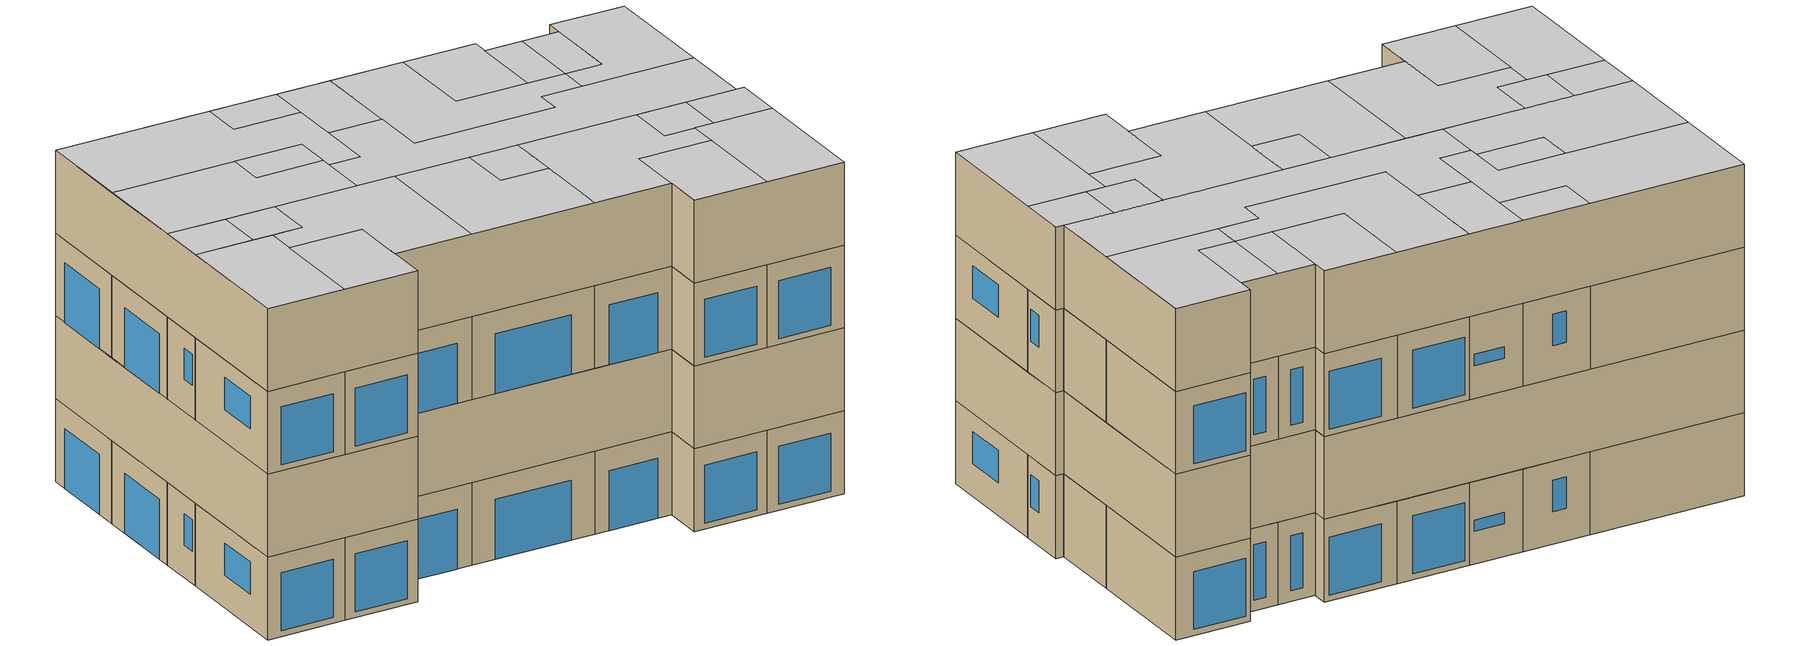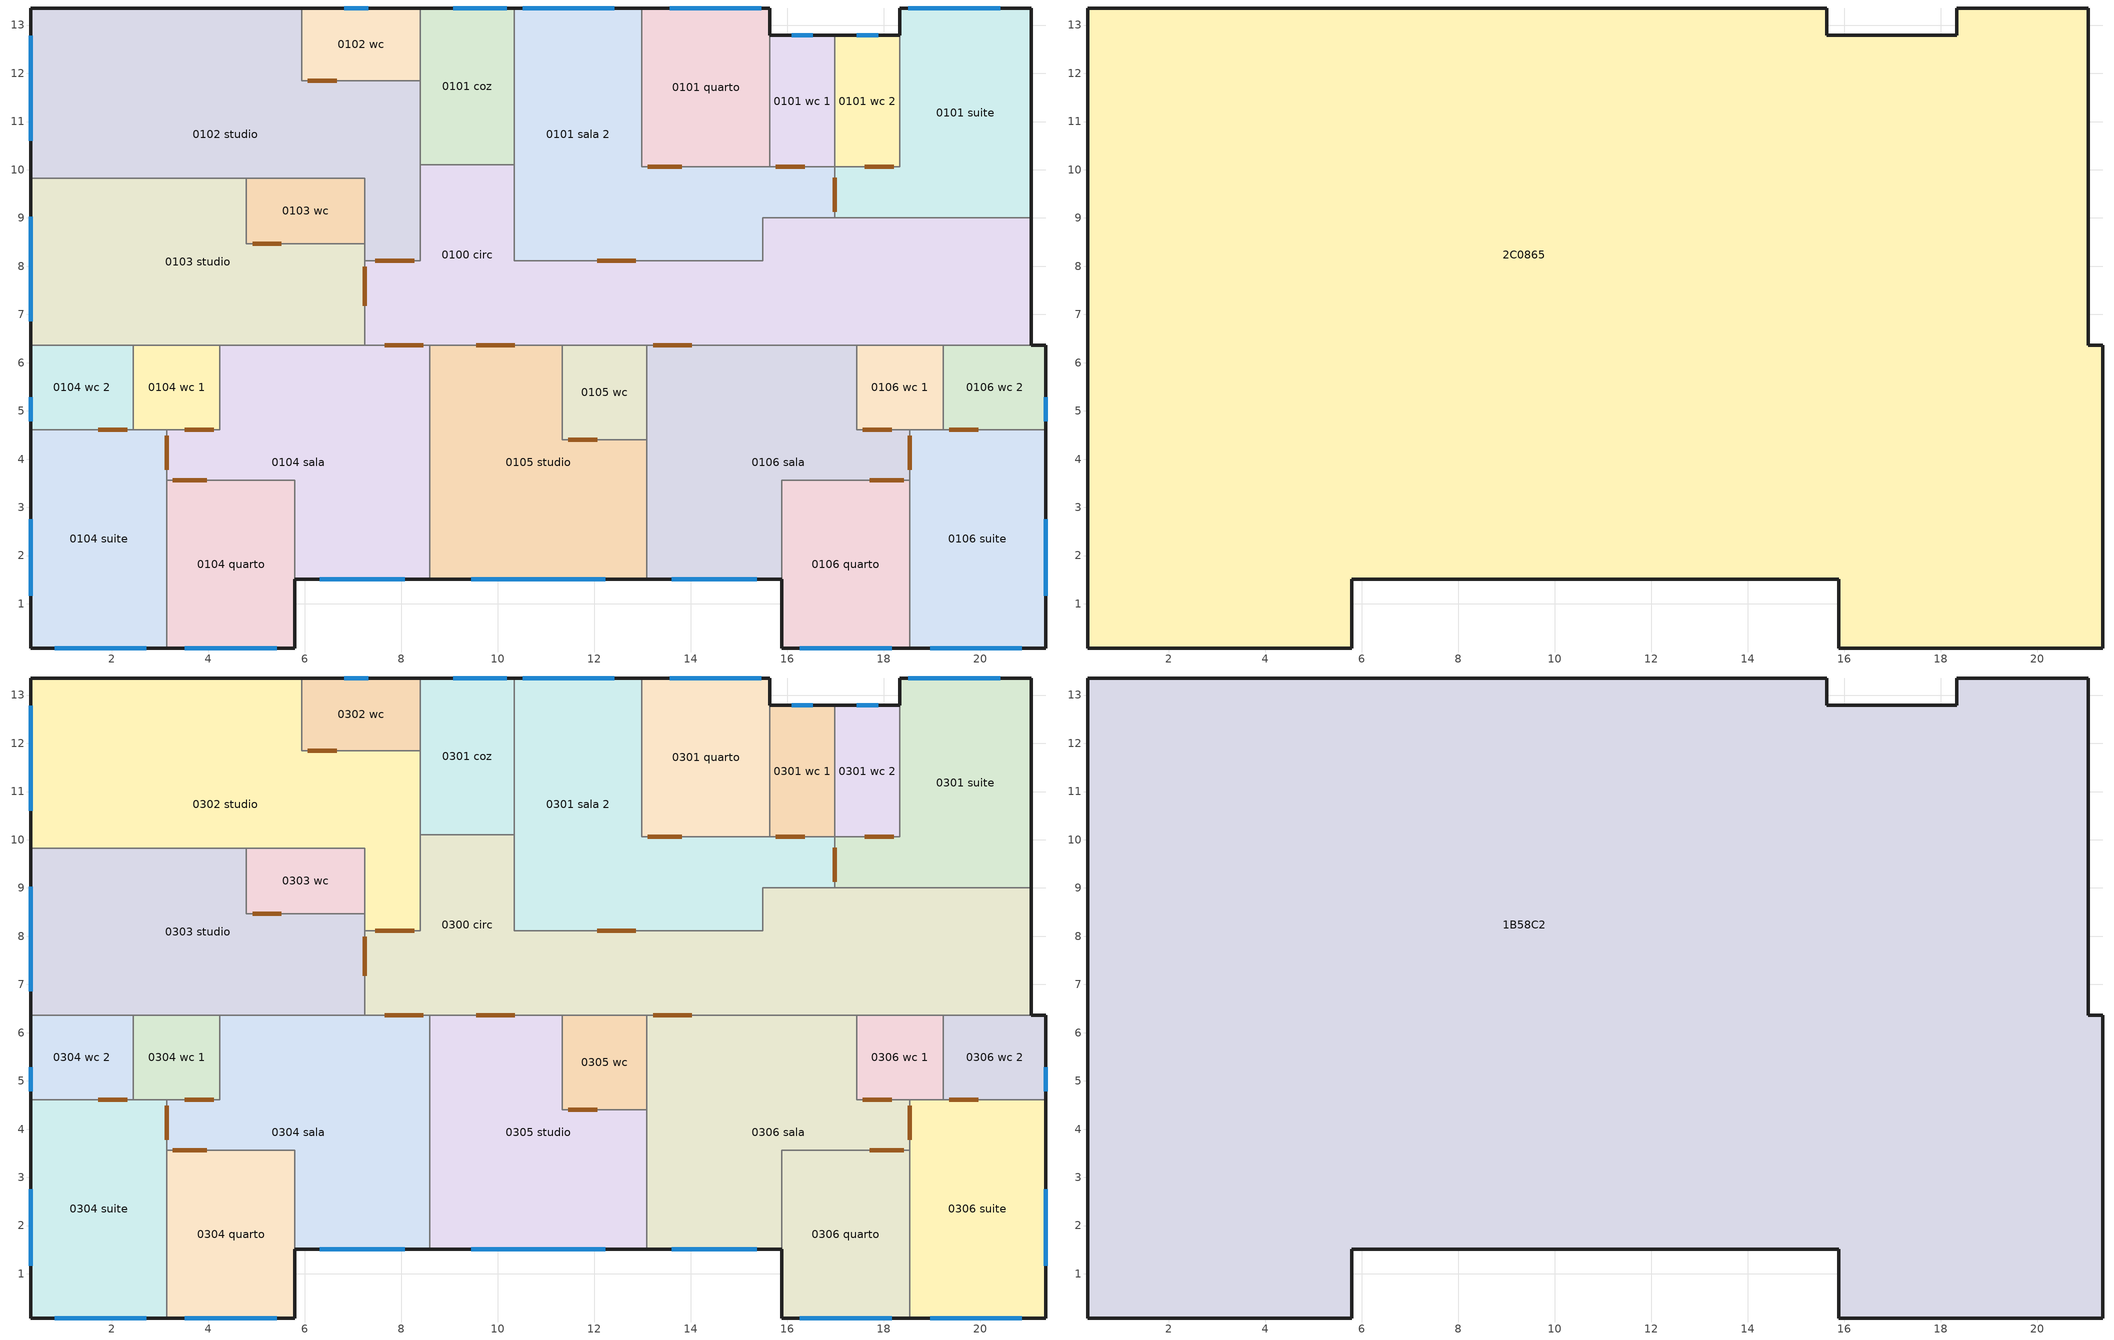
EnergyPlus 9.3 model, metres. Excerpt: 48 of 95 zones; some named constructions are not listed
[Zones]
0104 suite
 floor ground (Exterior Floor): 3.14,4.61 3.14,0.08 0.31,0.08 0.31,4.61 z0
 wall outside (Exterior Wall): 0.31,4.61 0.31,0.08 3.14,0.08 z0:2.9
 wall to 0104 quarto (Interior Wall): 3.14,0.08 3.14,3.56 z0:2.9
 wall to 0104 wc 1 (Interior Wall): 3.14,4.61 2.44,4.61 z0:2.9
 wall to 0104 wc 2 (Interior Wall): 2.44,4.61 0.31,4.61 z0:2.9
 wall to 0104 sala (Interior Wall): 3.14,3.56 3.14,4.61 z0:2.9
 window (Exterior Window): 0.81,0.08 2.71,0.08 z0.21:2.24; 0.31,2.75 0.31,1.17 z1.15:2.28
 door inside (Interior Door): 2.31,4.61 1.71,4.61 / 3.14,3.78 3.14,4.48 z0:2.1
0104 quarto
 floor ground (Exterior Floor): 5.79,3.56 5.79,0.08 3.14,0.08 3.14,3.56 z0
 wall outside (Exterior Wall): 3.14,0.08 5.79,0.08 5.79,1.51 z0:2.9
 wall to 0104 sala (Interior Wall): 5.79,1.51 5.79,3.56 3.14,3.56 z0:2.9
 window (Exterior Window): 3.51,0.08 5.41,0.08 z0.21:2.24
 door inside (Interior Door): 3.96,3.56 3.26,3.56 z0:2.1
0104 sala
 floor ground (Exterior Floor): 8.59,6.36 8.59,1.51 5.79,1.51 5.79,3.56 3.14,3.56 3.14,4.61 4.24,4.61 4.24,6.36 z0
 wall outside (Exterior Wall): 5.79,1.51 8.59,1.51 z0:2.9
 wall to 0104 wc 1 (Interior Wall): 4.24,6.36 4.24,4.61 3.14,4.61 z0:2.9
 wall to 0105 studio (Interior Wall): 8.59,1.51 8.59,6.36 z0:2.9
 wall to 0103 studio (Interior Wall): 7.24,6.36 4.24,6.36 z0:2.9
 wall to 0100 circ (Interior Wall): 8.59,6.36 7.24,6.36 z0:2.9
 window (Exterior Door): 6.3,1.51 8.07,1.51 z0:2.1
 door inside (Interior Door): 4.11,4.61 3.51,4.61 / 8.46,6.36 7.66,6.36 z0:2.1
0104 wc 1
 floor ground (Exterior Floor): 4.24,6.36 4.24,4.61 2.44,4.61 2.44,6.36 z0
 wall to 0104 wc 2 (Interior Wall): 2.44,6.36 2.44,4.61 z0:2.9
 wall to 0103 studio (Interior Wall): 4.24,6.36 2.44,6.36 z0:2.9
0104 wc 2
 floor ground (Exterior Floor): 2.44,6.36 2.44,4.61 0.31,4.61 0.31,6.36 z0
 wall outside (Exterior Wall): 0.31,6.36 0.31,4.61 z0:2.9
 wall to 0103 studio (Interior Wall): 2.44,6.36 0.31,6.36 z0:2.9
 window (Exterior Window): 0.31,5.28 0.31,4.78 z1.15:2.25
0103 studio
 floor ground (Exterior Floor): 7.24,8.47 7.24,6.36 0.31,6.36 0.31,9.82 4.79,9.82 4.79,8.47 z0
 wall outside (Exterior Wall): 0.31,9.82 0.31,6.36 z0:2.9
 wall to 0103 wc (Interior Wall): 7.24,8.47 4.79,8.47 4.79,9.82 z0:2.9
 wall to 0102 studio (Interior Wall): 4.79,9.82 0.31,9.82 / 7.24,8.12 7.24,8.47 z0:2.9
 wall to 0100 circ (Interior Wall): 7.24,6.36 7.24,8.12 z0:2.9
 window (Exterior Door): 0.31,9.03 0.31,6.86 z0:2.1
 door inside (Interior Door): 5.51,8.47 4.91,8.47 / 7.24,7.18 7.24,7.98 z0:2.1
0103 wc
 floor ground (Exterior Floor): 7.24,9.82 7.24,8.47 4.79,8.47 4.79,9.82 z0
 wall to 0102 studio (Interior Wall): 7.24,8.47 7.24,9.82 4.79,9.82 z0:2.9
0102 studio
 floor ground (Exterior Floor): 8.39,11.85 8.39,8.12 7.24,8.12 7.24,9.82 0.31,9.82 0.31,13.35 5.94,13.35 5.94,11.85 z0
 wall outside (Exterior Wall): 5.94,13.35 0.31,13.35 0.31,9.82 z0:2.9
 wall to 0102 wc (Interior Wall): 8.39,11.85 5.94,11.85 5.94,13.35 z0:2.9
 wall to 0101 coz (Interior Wall): 8.39,10.11 8.39,11.85 z0:2.9
 wall to 0100 circ (Interior Wall): 7.24,8.12 8.39,8.12 8.39,10.11 z0:2.9
 window (Exterior Door): 0.31,12.77 0.31,10.6 z0:2.1
 door inside (Interior Door): 6.66,11.85 6.06,11.85 / 7.46,8.12 8.26,8.12 z0:2.1
0102 wc
 floor ground (Exterior Floor): 8.39,13.35 8.39,11.85 5.94,11.85 5.94,13.35 z0
 wall outside (Exterior Wall): 8.39,13.35 5.94,13.35 z0:2.9
 wall to 0101 coz (Interior Wall): 8.39,11.85 8.39,13.35 z0:2.9
 window (Exterior Window): 7.31,13.35 6.81,13.35 z1.15:2.25
0101 coz
 floor ground (Exterior Floor): 10.34,13.35 10.34,10.11 8.39,10.11 8.39,13.35 z0
 wall outside (Exterior Wall): 10.34,13.35 8.39,13.35 z0:2.9
 wall to 0101 sala 2 (Interior Wall): 10.34,10.11 10.34,10.18 10.34,11.03 10.34,13.35 z0:2.9
 wall to 0100 circ (Interior Wall): 8.39,10.11 10.34,10.11 z0:2.9
 window (Exterior Window): 10.18,13.35 9.08,13.35 z1.15:1.55
0101 sala 2
 floor ground (Exterior Floor): 16.99,10.06 16.99,9.01 15.49,9.01 15.49,8.11 10.34,8.11 10.34,13.35 12.99,13.35 12.99,10.06 z0
 wall outside (Exterior Wall): 12.99,13.35 10.34,13.35 z0:2.9
 wall to 0100 circ (Interior Wall): 10.34,10.11 10.34,8.11 15.49,8.11 15.49,9.01 16.99,9.01 z0:2.9
 wall to 0101 quarto (Interior Wall): 15.64,10.06 12.99,10.06 12.99,13.35 z0:2.9
 wall to 0101 wc 1 (Interior Wall): 16.99,10.06 15.64,10.06 z0:2.9
 wall to 0101 suite (Interior Wall): 16.99,9.01 16.99,10.06 z0:2.9
 window (Exterior Window): 12.41,13.35 10.51,13.35 z0.21:2.24
 door inside (Interior Door): 13.81,10.06 13.11,10.06 / 16.36,10.06 15.76,10.06 / 16.99,9.13 16.99,9.83 / 12.06,8.11 12.86,8.11 z0:2.1
0101 quarto
 floor ground (Exterior Floor): 15.64,13.35 15.64,10.06 12.99,10.06 12.99,13.35 z0
 wall outside (Exterior Wall): 15.64,12.78 15.64,13.35 12.99,13.35 z0:2.9
 wall to 0101 wc 1 (Interior Wall): 15.64,10.06 15.64,12.78 z0:2.9
 window (Exterior Window): 15.46,13.35 13.56,13.35 z0.21:2.24
0101 wc 1
 floor ground (Exterior Floor): 16.99,12.78 16.99,10.06 15.64,10.06 15.64,12.78 z0
 wall outside (Exterior Wall): 16.99,12.78 15.64,12.78 z0:2.9
 wall to 0101 wc 2 (Interior Wall): 16.99,10.06 16.99,12.78 z0:2.9
 window (Exterior Window): 16.53,12.78 16.09,12.78 z0.38:2.31
0101 wc 2
 floor ground (Exterior Floor): 18.34,12.78 18.34,10.06 16.99,10.06 16.99,12.78 z0
 wall outside (Exterior Wall): 18.34,12.78 16.99,12.78 z0:2.9
 wall to 0101 suite (Interior Wall): 16.99,10.06 18.34,10.06 18.34,12.78 z0:2.9
 window (Exterior Window): 17.88,12.78 17.44,12.78 z0.38:2.31
 door inside (Interior Door): 17.61,10.06 18.21,10.06 z0:2.1
0101 suite
 floor ground (Exterior Floor): 21.06,13.35 21.06,9.01 16.99,9.01 16.99,10.06 18.34,10.06 18.34,13.35 z0
 wall outside (Exterior Wall): 21.06,9.01 21.06,13.35 18.34,13.35 18.34,12.78 z0:2.9
 wall to 0100 circ (Interior Wall): 16.99,9.01 21.06,9.01 z0:2.9
 window (Exterior Window): 20.41,13.35 18.51,13.35 z0.21:2.24
0105 wc
 floor ground (Exterior Floor): 13.09,6.36 13.09,4.4 11.34,4.4 11.34,6.36 z0
 wall to 0105 studio (Interior Wall): 11.34,6.36 11.34,4.4 13.09,4.4 z0:2.9
 wall to 0100 circ (Interior Wall): 13.09,6.36 11.34,6.36 z0:2.9
 wall to 0106 sala (Interior Wall): 13.09,4.4 13.09,6.36 z0:2.9
 door inside (Interior Door): 11.46,4.4 12.06,4.4 z0:2.1
0105 studio
 floor ground (Exterior Floor): 11.34,6.36 11.34,4.4 13.09,4.4 13.09,1.51 8.59,1.51 8.59,6.36 z0
 wall outside (Exterior Wall): 8.59,1.51 13.09,1.51 z0:2.9
 wall to 0106 sala (Interior Wall): 13.09,1.51 13.09,4.4 z0:2.9
 wall to 0100 circ (Interior Wall): 11.34,6.36 8.59,6.36 z0:2.9
 window (Exterior Door): 9.45,1.51 12.22,1.51 z0:2.1
 door inside (Interior Door): 10.36,6.36 9.56,6.36 z0:2.1
0106 sala
 floor ground (Exterior Floor): 17.44,6.36 17.44,4.61 18.54,4.61 18.54,3.56 15.89,3.56 15.89,1.51 13.09,1.51 13.09,6.36 z0
 wall outside (Exterior Wall): 13.09,1.51 15.89,1.51 z0:2.9
 wall to 0106 suite (Interior Wall): 18.54,3.56 18.54,4.61 z0:2.9
 wall to 0106 quarto (Interior Wall): 15.89,1.51 15.89,3.56 18.54,3.56 z0:2.9
 wall to 0106 wc 1 (Interior Wall): 18.54,4.61 17.44,4.61 17.44,6.36 z0:2.9
 wall to 0100 circ (Interior Wall): 17.44,6.36 13.09,6.36 z0:2.9
 window (Exterior Door): 13.6,1.51 15.37,1.51 z0:2.1
 door inside (Interior Door): 18.54,3.78 18.54,4.48 / 17.71,3.56 18.41,3.56 / 18.16,4.61 17.56,4.61 / 14.02,6.36 13.22,6.36 z0:2.1
0106 wc 1
 floor ground (Exterior Floor): 19.24,6.36 19.24,4.61 17.44,4.61 17.44,6.36 z0
 wall to 0106 wc 2 (Interior Wall): 19.24,4.61 19.24,6.36 z0:2.9
 wall to 0100 circ (Interior Wall): 19.24,6.36 17.44,6.36 z0:2.9
 wall to 0106 suite (Interior Wall): 18.54,4.61 19.24,4.61 z0:2.9
0106 wc 2
 floor ground (Exterior Floor): 21.36,6.36 21.36,4.61 19.24,4.61 19.24,6.36 z0
 wall outside (Exterior Wall): 21.36,4.61 21.36,6.36 21.06,6.36 z0:2.9
 wall to 0100 circ (Interior Wall): 21.06,6.36 19.24,6.36 z0:2.9
 wall to 0106 suite (Interior Wall): 19.24,4.61 21.36,4.61 z0:2.9
 window (Exterior Window): 21.36,4.78 21.36,5.28 z1.15:2.28
 door inside (Interior Door): 19.36,4.61 19.96,4.61 z0:2.1
0106 suite
 floor ground (Exterior Floor): 21.36,4.61 21.36,0.08 18.54,0.08 18.54,4.61 z0
 wall outside (Exterior Wall): 18.54,0.08 21.36,0.08 21.36,4.61 z0:2.9
 wall to 0106 quarto (Interior Wall): 18.54,3.56 18.54,0.08 z0:2.9
 window (Exterior Window): 18.96,0.08 20.86,0.08 z0.21:2.24; 21.36,1.17 21.36,2.75 z1.15:2.28
0106 quarto
 floor ground (Exterior Floor): 18.54,3.56 18.54,0.08 15.89,0.08 15.89,3.56 z0
 wall outside (Exterior Wall): 15.89,1.51 15.89,0.08 18.54,0.08 z0:2.9
 window (Exterior Window): 16.26,0.08 18.16,0.08 z0.21:2.24
0100 circ
 floor ground (Exterior Floor): 21.06,9.01 21.06,6.36 7.24,6.36 7.24,8.12 8.39,8.12 8.39,10.11 10.34,10.11 10.34,8.11 15.49,8.11 15.49,9.01 z0
 wall outside (Exterior Wall): 21.06,6.36 21.06,9.01 z0:2.9
2C0865
 floor to 0100 circ (Interior Floor): 21.06,9.01 21.06,6.36 7.24,6.36 7.24,8.12 8.39,8.12 8.39,10.11 10.34,10.11 10.34,8.11 15.49,8.11 15.49,9.01 z2.9
 floor to 0101 quarto (Interior Floor): 15.64,13.35 15.64,10.06 12.99,10.06 12.99,13.35 z2.9
 floor to 0101 wc 2 (Interior Floor): 18.34,12.78 18.34,10.06 16.99,10.06 16.99,12.78 z2.9
 floor to 0104 quarto (Interior Floor): 5.79,3.56 5.79,0.08 3.14,0.08 3.14,3.56 z2.9
 floor to 0102 wc (Interior Floor): 8.39,13.35 8.39,11.85 5.94,11.85 5.94,13.35 z2.9
 floor to 0106 quarto (Interior Floor): 18.54,3.56 18.54,0.08 15.89,0.08 15.89,3.56 z2.9
 floor to 0101 sala 2 (Interior Floor): 16.99,10.06 16.99,9.01 15.49,9.01 15.49,8.11 10.34,8.11 10.34,13.35 12.99,13.35 12.99,10.06 z2.9
 floor to 0102 studio (Interior Floor): 8.39,11.85 8.39,8.12 7.24,8.12 7.24,9.82 0.31,9.82 0.31,13.35 5.94,13.35 5.94,11.85 z2.9
 floor to 0101 coz (Interior Floor): 10.34,13.35 10.34,10.11 8.39,10.11 8.39,13.35 z2.9
 floor to 0104 suite (Interior Floor): 3.14,4.61 3.14,0.08 0.31,0.08 0.31,4.61 z2.9
 floor to 0103 studio (Interior Floor): 7.24,8.47 7.24,6.36 0.31,6.36 0.31,9.82 4.79,9.82 4.79,8.47 z2.9
 floor to 0103 wc (Interior Floor): 7.24,9.82 7.24,8.47 4.79,8.47 4.79,9.82 z2.9
 floor to 0106 wc 1 (Interior Floor): 19.24,6.36 19.24,4.61 17.44,4.61 17.44,6.36 z2.9
 floor to 0106 suite (Interior Floor): 21.36,4.61 21.36,0.08 18.54,0.08 18.54,4.61 z2.9
 floor to 0104 sala (Interior Floor): 8.59,6.36 8.59,1.51 5.79,1.51 5.79,3.56 3.14,3.56 3.14,4.61 4.24,4.61 4.24,6.36 z2.9
 floor to 0106 sala (Interior Floor): 17.44,6.36 17.44,4.61 18.54,4.61 18.54,3.56 15.89,3.56 15.89,1.51 13.09,1.51 13.09,6.36 z2.9
 floor to 0105 studio (Interior Floor): 11.34,6.36 11.34,4.4 13.09,4.4 13.09,1.51 8.59,1.51 8.59,6.36 z2.9
 floor to 0105 wc (Interior Floor): 13.09,6.36 13.09,4.4 11.34,4.4 11.34,6.36 z2.9
 floor to 0106 wc 2 (Interior Floor): 21.36,6.36 21.36,4.61 19.24,4.61 19.24,6.36 z2.9
 floor to 0104 wc 1 (Interior Floor): 4.24,6.36 4.24,4.61 2.44,4.61 2.44,6.36 z2.9
 floor to 0104 wc 2 (Interior Floor): 2.44,6.36 2.44,4.61 0.31,4.61 0.31,6.36 z2.9
 floor to 0101 wc 1 (Interior Floor): 16.99,12.78 16.99,10.06 15.64,10.06 15.64,12.78 z2.9
 floor to 0101 suite (Interior Floor): 21.06,13.35 21.06,9.01 16.99,9.01 16.99,10.06 18.34,10.06 18.34,13.35 z2.9
 wall outside (Exterior Wall): 18.34,12.78 15.64,12.78 15.64,13.35 0.31,13.35 0.31,0.08 5.79,0.08 5.79,1.51 15.89,1.51 15.89,0.08 21.36,0.08 21.36,6.36 21.06,6.36 21.06,13.35 18.34,13.35 18.34,12.78 z2.9:5.8
0304 suite
 floor to 2C0865 (Interior Floor): 3.14,4.61 3.14,0.08 0.31,0.08 0.31,4.61 z5.8
 wall outside (Exterior Wall): 0.31,4.61 0.31,0.08 3.14,0.08 z5.8:8.7
 wall to 0304 wc 1 (Interior Wall): 3.14,4.61 2.44,4.61 z5.8:8.7
 wall to 0304 quarto (Interior Wall): 3.14,0.08 3.14,3.56 z5.8:8.7
 wall to 0304 sala (Interior Wall): 3.14,3.56 3.14,4.61 z5.8:8.7
 wall to 0304 wc 2 (Interior Wall): 2.44,4.61 0.31,4.61 z5.8:8.7
 window (Exterior Window): 0.81,0.08 2.71,0.08 z6.01:8.04; 0.31,2.75 0.31,1.17 z6.95:8.08
 door inside (Interior Door): 3.14,3.78 3.14,4.48 / 2.31,4.61 1.71,4.61 z5.8:7.9
0306 sala
 floor to 2C0865 (Interior Floor): 17.44,6.36 17.44,4.61 18.54,4.61 18.54,3.56 15.89,3.56 15.89,1.51 13.09,1.51 13.09,6.36 z5.8
 wall outside (Exterior Wall): 13.09,1.51 15.89,1.51 z5.8:8.7
 wall to 0305 studio (Interior Wall): 13.09,4.4 13.09,1.51 z5.8:8.7
 wall to 0305 wc (Interior Wall): 13.09,6.36 13.09,4.4 z5.8:8.7
 wall to 0306 wc 1 (Interior Wall): 18.54,4.61 17.44,4.61 17.44,6.36 z5.8:8.7
 wall to 0306 quarto (Interior Wall): 15.89,1.51 15.89,3.56 18.54,3.56 z5.8:8.7
 wall to 0306 suite (Interior Wall): 18.54,3.56 18.54,4.61 z5.8:8.7
 wall to 0300 circ (Interior Wall): 17.44,6.36 13.09,6.36 z5.8:8.7
 window (Exterior Door): 13.6,1.51 15.37,1.51 z5.8:7.9
 door inside (Interior Door): 18.54,3.78 18.54,4.48 / 17.71,3.56 18.41,3.56 / 18.16,4.61 17.56,4.61 / 14.02,6.36 13.22,6.36 z5.8:7.9
0302 wc
 floor to 2C0865 (Interior Floor): 8.39,13.35 8.39,11.85 5.94,11.85 5.94,13.35 z5.8
 wall outside (Exterior Wall): 8.39,13.35 5.94,13.35 z5.8:8.7
 wall to 0301 coz (Interior Wall): 8.39,11.85 8.39,13.35 z5.8:8.7
 wall to 0302 studio (Interior Wall): 5.94,13.35 5.94,11.85 8.39,11.85 z5.8:8.7
 window (Exterior Window): 7.31,13.35 6.81,13.35 z6.95:8.05
 door inside (Interior Door): 6.06,11.85 6.66,11.85 z5.8:7.9
0306 wc 2
 floor to 2C0865 (Interior Floor): 21.36,6.36 21.36,4.61 19.24,4.61 19.24,6.36 z5.8
 wall outside (Exterior Wall): 21.36,4.61 21.36,6.36 21.06,6.36 z5.8:8.7
 wall to 0300 circ (Interior Wall): 21.06,6.36 19.24,6.36 z5.8:8.7
 wall to 0306 wc 1 (Interior Wall): 19.24,6.36 19.24,4.61 z5.8:8.7
 wall to 0306 suite (Interior Wall): 19.24,4.61 21.36,4.61 z5.8:8.7
 window (Exterior Window): 21.36,4.78 21.36,5.28 z6.95:8.08
 door inside (Interior Door): 19.36,4.61 19.96,4.61 z5.8:7.9
0301 quarto
 floor to 2C0865 (Interior Floor): 15.64,13.35 15.64,10.06 12.99,10.06 12.99,13.35 z5.8
 wall outside (Exterior Wall): 15.64,12.78 15.64,13.35 12.99,13.35 z5.8:8.7
 wall to 0301 sala 2 (Interior Wall): 12.99,13.35 12.99,10.06 15.64,10.06 z5.8:8.7
 wall to 0301 wc 1 (Interior Wall): 15.64,10.06 15.64,12.78 z5.8:8.7
 window (Exterior Window): 15.46,13.35 13.56,13.35 z6.01:8.04
 door inside (Interior Door): 13.11,10.06 13.81,10.06 z5.8:7.9
0301 suite
 floor to 2C0865 (Interior Floor): 21.06,13.35 21.06,9.01 16.99,9.01 16.99,10.06 18.34,10.06 18.34,13.35 z5.8
 wall outside (Exterior Wall): 21.06,9.01 21.06,13.35 18.34,13.35 18.34,12.78 z5.8:8.7
 wall to 0300 circ (Interior Wall): 16.99,9.01 21.06,9.01 z5.8:8.7
 wall to 0301 wc 2 (Interior Wall): 18.34,12.78 18.34,10.06 16.99,10.06 z5.8:8.7
 wall to 0301 sala 2 (Interior Wall): 16.99,10.06 16.99,9.01 z5.8:8.7
 window (Exterior Window): 20.41,13.35 18.51,13.35 z6.01:8.04
 door inside (Interior Door): 16.99,9.83 16.99,9.13 / 18.21,10.06 17.61,10.06 z5.8:7.9
0304 wc 2
 floor to 2C0865 (Interior Floor): 2.44,6.36 2.44,4.61 0.31,4.61 0.31,6.36 z5.8
 wall outside (Exterior Wall): 0.31,6.36 0.31,4.61 z5.8:8.7
 wall to 0304 wc 1 (Interior Wall): 2.44,4.61 2.44,6.36 z5.8:8.7
 wall to 0303 studio (Interior Wall): 2.44,6.36 0.31,6.36 z5.8:8.7
 window (Exterior Window): 0.31,5.28 0.31,4.78 z6.95:8.05
0306 wc 1
 floor to 2C0865 (Interior Floor): 19.24,6.36 19.24,4.61 17.44,4.61 17.44,6.36 z5.8
 wall to 0300 circ (Interior Wall): 19.24,6.36 17.44,6.36 z5.8:8.7
 wall to 0306 suite (Interior Wall): 18.54,4.61 19.24,4.61 z5.8:8.7
0301 wc 2
 floor to 2C0865 (Interior Floor): 18.34,12.78 18.34,10.06 16.99,10.06 16.99,12.78 z5.8
 wall outside (Exterior Wall): 18.34,12.78 16.99,12.78 z5.8:8.7
 wall to 0301 wc 1 (Interior Wall): 16.99,12.78 16.99,10.06 z5.8:8.7
 window (Exterior Window): 17.88,12.78 17.44,12.78 z6.17:8.12
0306 suite
 floor to 2C0865 (Interior Floor): 21.36,4.61 21.36,0.08 18.54,0.08 18.54,4.61 z5.8
 wall outside (Exterior Wall): 18.54,0.08 21.36,0.08 21.36,4.61 z5.8:8.7
 wall to 0306 quarto (Interior Wall): 18.54,3.56 18.54,0.08 z5.8:8.7
 window (Exterior Window): 18.96,0.08 20.86,0.08 z6.01:8.04; 21.36,1.17 21.36,2.75 z6.95:8.08
0301 coz
 floor to 2C0865 (Interior Floor): 10.34,13.35 10.34,10.11 8.39,10.11 8.39,13.35 z5.8
 wall outside (Exterior Wall): 10.34,13.35 8.39,13.35 z5.8:8.7
 wall to 0301 sala 2 (Interior Wall): 10.34,10.11 10.34,10.18 10.34,11.03 10.34,13.35 z5.8:8.7
 wall to 0302 studio (Interior Wall): 8.39,11.85 8.39,10.11 z5.8:8.7
 wall to 0300 circ (Interior Wall): 8.39,10.11 10.34,10.11 z5.8:8.7
 window (Exterior Window): 10.18,13.35 9.08,13.35 z6.95:7.35
0306 quarto
 floor to 2C0865 (Interior Floor): 18.54,3.56 18.54,0.08 15.89,0.08 15.89,3.56 z5.8
 wall outside (Exterior Wall): 15.89,1.51 15.89,0.08 18.54,0.08 z5.8:8.7
 window (Exterior Window): 16.26,0.08 18.16,0.08 z6.01:8.04
0305 wc
 floor to 2C0865 (Interior Floor): 13.09,6.36 13.09,4.4 11.34,4.4 11.34,6.36 z5.8
 wall to 0300 circ (Interior Wall): 13.09,6.36 11.34,6.36 z5.8:8.7
 wall to 0305 studio (Interior Wall): 11.34,6.36 11.34,4.4 13.09,4.4 z5.8:8.7
 door inside (Interior Door): 11.46,4.4 12.06,4.4 z5.8:7.9
0303 studio
 floor to 2C0865 (Interior Floor): 7.24,8.47 7.24,6.36 0.31,6.36 0.31,9.82 4.79,9.82 4.79,8.47 z5.8
 wall outside (Exterior Wall): 0.31,9.82 0.31,6.36 z5.8:8.7
 wall to 0302 studio (Interior Wall): 4.79,9.82 0.31,9.82 / 7.24,8.12 7.24,8.47 z5.8:8.7
 wall to 0304 sala (Interior Wall): 4.24,6.36 7.24,6.36 z5.8:8.7
 wall to 0303 wc (Interior Wall): 7.24,8.47 4.79,8.47 4.79,9.82 z5.8:8.7
 wall to 0304 wc 1 (Interior Wall): 2.44,6.36 4.24,6.36 z5.8:8.7
 wall to 0300 circ (Interior Wall): 7.24,6.36 7.24,8.12 z5.8:8.7
 window (Exterior Door): 0.31,9.03 0.31,6.86 z5.8:7.9
 door inside (Interior Door): 5.51,8.47 4.91,8.47 / 7.24,7.18 7.24,7.98 z5.8:7.9
0304 quarto
 floor to 2C0865 (Interior Floor): 5.79,3.56 5.79,0.08 3.14,0.08 3.14,3.56 z5.8
 wall outside (Exterior Wall): 3.14,0.08 5.79,0.08 5.79,1.51 z5.8:8.7
 wall to 0304 sala (Interior Wall): 5.79,1.51 5.79,3.56 3.14,3.56 z5.8:8.7
 window (Exterior Window): 3.51,0.08 5.41,0.08 z6.01:8.04
 door inside (Interior Door): 3.96,3.56 3.26,3.56 z5.8:7.9
0304 wc 1
 floor to 2C0865 (Interior Floor): 4.24,6.36 4.24,4.61 2.44,4.61 2.44,6.36 z5.8
 wall to 0304 sala (Interior Wall): 3.14,4.61 4.24,4.61 4.24,6.36 z5.8:8.7
 door inside (Interior Door): 3.51,4.61 4.11,4.61 z5.8:7.9
0304 sala
 floor to 2C0865 (Interior Floor): 8.59,6.36 8.59,1.51 5.79,1.51 5.79,3.56 3.14,3.56 3.14,4.61 4.24,4.61 4.24,6.36 z5.8
 wall outside (Exterior Wall): 5.79,1.51 8.59,1.51 z5.8:8.7
 wall to 0305 studio (Interior Wall): 8.59,1.51 8.59,6.36 z5.8:8.7
 wall to 0300 circ (Interior Wall): 8.59,6.36 7.24,6.36 z5.8:8.7
 window (Exterior Door): 6.3,1.51 8.07,1.51 z5.8:7.9
 door inside (Interior Door): 8.46,6.36 7.66,6.36 z5.8:7.9
0303 wc
 floor to 2C0865 (Interior Floor): 7.24,9.82 7.24,8.47 4.79,8.47 4.79,9.82 z5.8
 wall to 0302 studio (Interior Wall): 7.24,8.47 7.24,9.82 4.79,9.82 z5.8:8.7
0305 studio
 floor to 2C0865 (Interior Floor): 11.34,6.36 11.34,4.4 13.09,4.4 13.09,1.51 8.59,1.51 8.59,6.36 z5.8
 wall outside (Exterior Wall): 8.59,1.51 13.09,1.51 z5.8:8.7
 wall to 0300 circ (Interior Wall): 11.34,6.36 8.59,6.36 z5.8:8.7
 window (Exterior Door): 9.45,1.51 12.22,1.51 z5.8:7.9
 door inside (Interior Door): 10.36,6.36 9.56,6.36 z5.8:7.9
0302 studio
 floor to 2C0865 (Interior Floor): 8.39,11.85 8.39,8.12 7.24,8.12 7.24,9.82 0.31,9.82 0.31,13.35 5.94,13.35 5.94,11.85 z5.8
 wall outside (Exterior Wall): 5.94,13.35 0.31,13.35 0.31,9.82 z5.8:8.7
 wall to 0300 circ (Interior Wall): 7.24,8.12 8.39,8.12 8.39,10.11 z5.8:8.7
 window (Exterior Door): 0.31,12.77 0.31,10.6 z5.8:7.9
 door inside (Interior Door): 7.46,8.12 8.26,8.12 z5.8:7.9
0301 sala 2
 floor to 2C0865 (Interior Floor): 16.99,10.06 16.99,9.01 15.49,9.01 15.49,8.11 10.34,8.11 10.34,13.35 12.99,13.35 12.99,10.06 z5.8
 wall outside (Exterior Wall): 12.99,13.35 10.34,13.35 z5.8:8.7
 wall to 0300 circ (Interior Wall): 10.34,10.11 10.34,8.11 15.49,8.11 15.49,9.01 16.99,9.01 z5.8:8.7
 wall to 0301 wc 1 (Interior Wall): 16.99,10.06 15.64,10.06 z5.8:8.7
 window (Exterior Window): 12.41,13.35 10.51,13.35 z6.01:8.04
 door inside (Interior Door): 16.36,10.06 15.76,10.06 / 12.06,8.11 12.86,8.11 z5.8:7.9
0300 circ
 floor to 2C0865 (Interior Floor): 21.06,9.01 21.06,6.36 7.24,6.36 7.24,8.12 8.39,8.12 8.39,10.11 10.34,10.11 10.34,8.11 15.49,8.11 15.49,9.01 z5.8
 wall outside (Exterior Wall): 21.06,6.36 21.06,9.01 z5.8:8.7
0301 wc 1
 floor to 2C0865 (Interior Floor): 16.99,12.78 16.99,10.06 15.64,10.06 15.64,12.78 z5.8
 wall outside (Exterior Wall): 16.99,12.78 15.64,12.78 z5.8:8.7
 window (Exterior Window): 16.53,12.78 16.09,12.78 z6.17:8.12
1B58C2
 floor to 0300 circ (Interior Floor): 21.06,9.01 21.06,6.36 7.24,6.36 7.24,8.12 8.39,8.12 8.39,10.11 10.34,10.11 10.34,8.11 15.49,8.11 15.49,9.01 z8.7
 floor to 0301 quarto (Interior Floor): 15.64,13.35 15.64,10.06 12.99,10.06 12.99,13.35 z8.7
 floor to 0301 wc 2 (Interior Floor): 18.34,12.78 18.34,10.06 16.99,10.06 16.99,12.78 z8.7
 floor to 0304 quarto (Interior Floor): 5.79,3.56 5.79,0.08 3.14,0.08 3.14,3.56 z8.7
 floor to 0302 wc (Interior Floor): 8.39,13.35 8.39,11.85 5.94,11.85 5.94,13.35 z8.7
 floor to 0306 quarto (Interior Floor): 18.54,3.56 18.54,0.08 15.89,0.08 15.89,3.56 z8.7
 floor to 0301 sala 2 (Interior Floor): 16.99,10.06 16.99,9.01 15.49,9.01 15.49,8.11 10.34,8.11 10.34,13.35 12.99,13.35 12.99,10.06 z8.7
 floor to 0302 studio (Interior Floor): 8.39,11.85 8.39,8.12 7.24,8.12 7.24,9.82 0.31,9.82 0.31,13.35 5.94,13.35 5.94,11.85 z8.7
 floor to 0301 coz (Interior Floor): 10.34,13.35 10.34,10.11 8.39,10.11 8.39,13.35 z8.7
 floor to 0304 suite (Interior Floor): 3.14,4.61 3.14,0.08 0.31,0.08 0.31,4.61 z8.7
 floor to 0303 studio (Interior Floor): 7.24,8.47 7.24,6.36 0.31,6.36 0.31,9.82 4.79,9.82 4.79,8.47 z8.7
 floor to 0303 wc (Interior Floor): 7.24,9.82 7.24,8.47 4.79,8.47 4.79,9.82 z8.7
 floor to 0306 wc 1 (Interior Floor): 19.24,6.36 19.24,4.61 17.44,4.61 17.44,6.36 z8.7
 floor to 0306 suite (Interior Floor): 21.36,4.61 21.36,0.08 18.54,0.08 18.54,4.61 z8.7
 floor to 0304 sala (Interior Floor): 8.59,6.36 8.59,1.51 5.79,1.51 5.79,3.56 3.14,3.56 3.14,4.61 4.24,4.61 4.24,6.36 z8.7
 floor to 0306 sala (Interior Floor): 17.44,6.36 17.44,4.61 18.54,4.61 18.54,3.56 15.89,3.56 15.89,1.51 13.09,1.51 13.09,6.36 z8.7
 floor to 0305 studio (Interior Floor): 11.34,6.36 11.34,4.4 13.09,4.4 13.09,1.51 8.59,1.51 8.59,6.36 z8.7
 floor to 0305 wc (Interior Floor): 13.09,6.36 13.09,4.4 11.34,4.4 11.34,6.36 z8.7
 floor to 0306 wc 2 (Interior Floor): 21.36,6.36 21.36,4.61 19.24,4.61 19.24,6.36 z8.7
 floor to 0304 wc 1 (Interior Floor): 4.24,6.36 4.24,4.61 2.44,4.61 2.44,6.36 z8.7
 floor to 0304 wc 2 (Interior Floor): 2.44,6.36 2.44,4.61 0.31,4.61 0.31,6.36 z8.7
 floor to 0301 suite (Interior Floor): 21.06,13.35 21.06,9.01 16.99,9.01 16.99,10.06 18.34,10.06 18.34,13.35 z8.7
 floor to 0301 wc 1 (Interior Floor): 16.99,12.78 16.99,10.06 15.64,10.06 15.64,12.78 z8.7
 wall outside (Exterior Wall): 18.34,12.78 15.64,12.78 15.64,13.35 0.31,13.35 0.31,0.08 5.79,0.08 5.79,1.51 15.89,1.51 15.89,0.08 21.36,0.08 21.36,6.36 21.06,6.36 21.06,13.35 18.34,13.35 18.34,12.78 z8.7:11.6
 ceiling to 0500 circ (Interior Ceiling): 8.39,10.11 8.39,8.12 7.24,8.12 7.24,6.36 21.06,6.36 21.06,9.01 15.49,9.01 15.49,8.11 10.34,8.11 10.34,10.11 z11.6
 ceiling to 0506 suite (Interior Ceiling): 18.54,4.61 18.54,0.08 21.36,0.08 21.36,4.61 z11.6
 ceiling to 0505 wc (Interior Ceiling): 11.34,6.36 11.34,4.4 13.09,4.4 13.09,6.36 z11.6
 ceiling to 0506 sala (Interior Ceiling): 13.09,6.36 13.09,1.51 15.89,1.51 15.89,3.56 18.54,3.56 18.54,4.61 17.44,4.61 17.44,6.36 z11.6
 ceiling to 0501 suite (Interior Ceiling): 18.34,13.35 18.34,10.06 16.99,10.06 16.99,9.01 21.06,9.01 21.06,13.35 z11.6
 ceiling to 0506 wc 1 (Interior Ceiling): 17.44,6.36 17.44,4.61 19.24,4.61 19.24,6.36 z11.6
 ceiling to 0506 wc 2 (Interior Ceiling): 19.24,6.36 19.24,4.61 21.36,4.61 21.36,6.36 z11.6
 ceiling to 0503 studio (Interior Ceiling): 0.31,9.82 0.31,6.36 7.24,6.36 7.24,8.47 4.79,8.47 4.79,9.82 z11.6
 ceiling to 0501 sala 2 (Interior Ceiling): 10.34,13.35 10.34,8.11 15.49,8.11 15.49,9.01 16.99,9.01 16.99,10.06 12.99,10.06 12.99,13.35 z11.6
 ceiling to 0504 wc 1 (Interior Ceiling): 2.44,6.36 2.44,4.61 4.24,4.61 4.24,6.36 z11.6
 ceiling to 0504 quarto (Interior Ceiling): 3.14,3.56 3.14,0.08 5.79,0.08 5.79,3.56 z11.6
 ceiling to 0504 sala (Interior Ceiling): 4.24,6.36 4.24,4.61 3.14,4.61 3.14,3.56 5.79,3.56 5.79,1.51 8.59,1.51 8.59,6.36 z11.6
 ceiling to 0504 wc 2 (Interior Ceiling): 0.31,6.36 0.31,4.61 2.44,4.61 2.44,6.36 z11.6
 ceiling to 0501 wc 1 (Interior Ceiling): 15.64,12.78 15.64,10.06 16.99,10.06 16.99,12.78 z11.6
 ceiling to 0501 coz (Interior Ceiling): 8.39,13.35 8.39,10.11 10.34,10.11 10.34,13.35 z11.6
 ceiling to 0504 suite (Interior Ceiling): 0.31,4.61 0.31,0.08 3.14,0.08 3.14,4.61 z11.6
 ceiling to 0501 quarto (Interior Ceiling): 12.99,13.35 12.99,10.06 15.64,10.06 15.64,13.35 z11.6
 ceiling to 0506 quarto (Interior Ceiling): 15.89,3.56 15.89,0.08 18.54,0.08 18.54,3.56 z11.6
 ceiling to 0503 wc (Interior Ceiling): 4.79,9.82 4.79,8.47 7.24,8.47 7.24,9.82 z11.6
 ceiling to 0502 wc (Interior Ceiling): 5.94,13.35 5.94,11.85 8.39,11.85 8.39,13.35 z11.6
 ceiling to 0501 wc 2 (Interior Ceiling): 16.99,12.78 16.99,10.06 18.34,10.06 18.34,12.78 z11.6
 ceiling to 0505 studio (Interior Ceiling): 8.59,6.36 8.59,1.51 13.09,1.51 13.09,4.4 11.34,4.4 11.34,6.36 z11.6
 ceiling to 0502 studio (Interior Ceiling): 0.31,13.35 0.31,9.82 7.24,9.82 7.24,8.12 8.39,8.12 8.39,11.85 5.94,11.85 5.94,13.35 z11.6
[Building]
unifamiliar: North Axis {deg}=0; Terrain=City; Loads Convergence Tolerance Value {W}=0.04; Temperature Convergence Tolerance Value {deltaC}=0.4; Solar Distribution=FullInteriorAndExteriorWithReflections; Maximum Number of Warmup Days=25; Minimum Number of Warmup Days=6
[Site:Location]
Ilheus_BA_BRA Design_Conditions: Latitude {deg}=-14.79; Longitude {deg}=-39.05; Time Zone {hr}=-3; Elevation {m}=78
[Material]
porta de madeira_3cm: Roughness=Smooth; Thickness {m}=0.03; Conductivity {W/m-K}=0.29; Density {kg/m3}=800; Specific Heat {J/kg-K}=1340; Thermal Absorptance=0.9; Solar Absorptance=0.5; Visible Absorptance=0.5
[WindowMaterial:SimpleGlazingSystem]
vidro_ref: U-Factor {W/m2-K}=5.7; Solar Heat Gain Coefficient=0.87
[Construction]
Exterior Floor: I02 50mm insulation board, M15 200mm heavyweight concrete
Exterior Window; Exterior Door: vidro_ref
Interior Door: porta de madeira_3cm
[Zone] Multiplier=1
Name | Floor Area {m2}
0104 suite; 0106 suite; 0304 suite; 0306 suite | 12.78
0104 quarto; 0106 quarto; 0306 quarto; 0304 quarto | 9.21
0104 sala; 0106 sala; 0306 sala; 0304 sala | 19.07
0104 wc 1; 0106 wc 1; 0306 wc 1; 0304 wc 1 | 3.15
0104 wc 2; 0106 wc 2; 0306 wc 2; 0304 wc 2 | 3.72
0103 studio; 0303 studio | 20.66
0103 wc; 0303 wc | 3.31
0102 studio; 0302 studio | 26.82
0102 wc; 0302 wc | 3.69
0101 coz; 0301 coz | 6.33
0101 sala 2; 0301 sala 2 | 20.35
0101 quarto; 0301 quarto | 8.73
0101 wc 1; 0101 wc 2; 0301 wc 2; 0301 wc 1 | 3.68
0101 suite; 0301 suite | 13.26
0105 wc; 0305 wc | 3.43
0105 studio; 0305 studio | 18.4
0100 circ; 0300 circ | 33.12
2C0865; 1B58C2
[ShadingProperty:Reflectance]
Shading Surface=ent-5982A0; Diffuse Solar Reflectance of Unglazed Part of Shading Surface=0.8; Diffuse Visible Reflectance of Unglazed Part of Shading Surface=0.8; Fraction of Shading Surface That Is Glazed=0.5; Glazing Construction=vidro_ref
